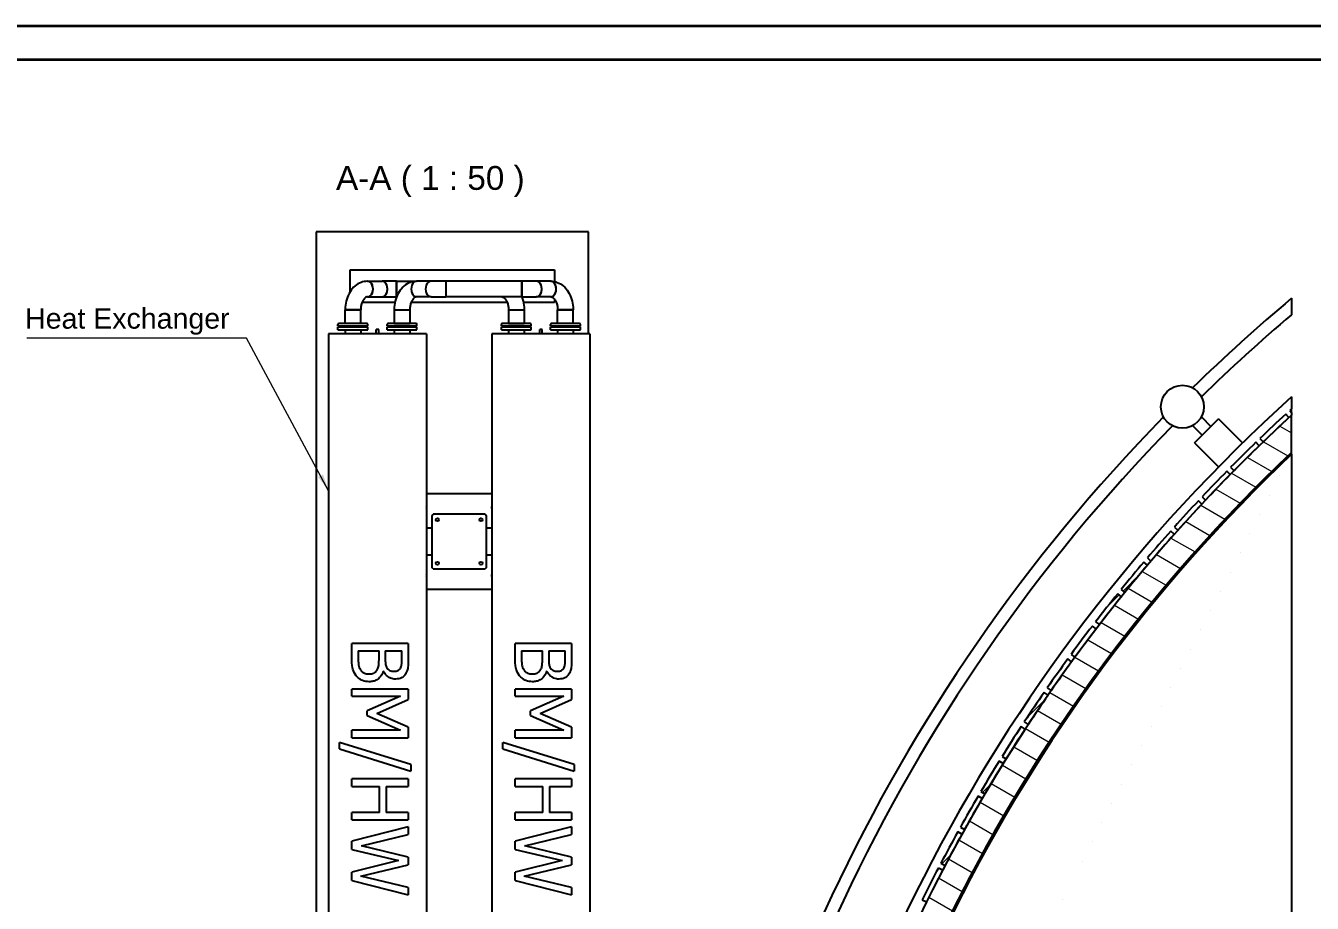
# Model space of a CAD drawing. Header units: millimetres. Extents: x 0 to 118900, y 0 to 84100.
# Drawn here: x 89310 to 108208, y 71206 to 84100 of the extents above; entities that cross this region are included whole.
import ezdxf

# ---------------------------------------------------------------- set-up
doc = ezdxf.new("R2010")
doc.units = ezdxf.units.MM
doc.header["$LTSCALE"] = 100
doc.layers.get('0').update_dxf_attribs({"lineweight": 18})
for name, color, linetype, lineweight in [('Border', 7, 'Continuous', 35), ('Hatch', 7, 'Continuous', 18), ('Symbol', 7, 'Continuous', 18), ('Visible', 7, 'Continuous', 25)]:
    doc.layers.add(name, color=color, linetype=linetype, lineweight=lineweight)
doc.styles.add('4003-AREA-04.1_Standard', font='arial.ttf')
doc.styles.add('Title', font='arial.ttf')
doc.dimstyles.new('Default - Method 2a$7', dxfattribs={"dimscale": 100, "dimtxt": 3, "dimasz": 2.5, "dimexe": 3, "dimexo": 0.5, "dimgap": 0.7, "dimtad": 0, "dimtoh": 1, "dimdec": 1, "dimrnd": 1e-08, "dimtxsty": 'Title', "dimcen": 0.09, "dimdle": 10, "dimclrd": 256, "dimclre": 256, "dimclrt": 7, "dimazin": 2, "dimtfac": 0.833333, "dimtdec": 1, "dimtmove": 0, "dimatfit": 3, "dimfxl": 1, "dimtolj": 1, "dimlwd": -1, "dimlwe": -1, "dimarcsym": 0})
pattern_1 = [(45, (0, 0), (-224.5064, 224.5064), [])]

# ---------------------------------------------------------------- blocks, each defined once
blk = doc.blocks.new('Borders Bigadan Border')
at = {"layer": 'Border'}
for p, q in [((0, 841), (1189, 841)), ((1184, 836), (20, 836))]:
    blk.add_line(p, q, dxfattribs=at)

msp = doc.modelspace()

# ---------------------------------------------------------------- hatches: boundary and pattern name
at = {"layer": 'Hatch'}
h = msp.add_hatch(dxfattribs=at)
h.set_pattern_fill('ANSI31', color=256, scale=2540, style=0)
h.set_pattern_definition(pattern_1)
edge = h.paths.add_edge_path()
edge.add_line((107905.21, 78417.38), (107905.21, 78472.43))
edge.add_ellipse((124332.26, 60471.08), major_axis=(-18001.36, -16427.05), ratio=1, start_angle=270, end_angle=270.087548)
edge.add_line((107877.72, 78447.31), (107905.21, 78417.38))
h = msp.add_hatch(dxfattribs=at)
h.set_pattern_fill('ANSI31', color=256, scale=2540, angle=105.000246, style=0)
h.set_pattern_definition([(150.00025, (0, 0), (-158.7488, -274.96375), [])])
edge = h.paths.add_edge_path()
edge.add_line((107905.21, 77830.86), (107905.21, 78377.56))
edge.add_ellipse((124332.26, 60471.08), major_axis=(-17906.48, -16427.05), ratio=1, start_angle=270, end_angle=270.125108)
edge.add_ellipse((124332.26, 60471.08), major_axis=(-17870.57, -16466.11), ratio=1, start_angle=270, end_angle=271.228695)
edge.add_ellipse((124332.26, 60471.08), major_axis=(-17513.37, -16845.53), ratio=1, start_angle=270, end_angle=270.188628)
edge.add_ellipse((124332.26, 60471.08), major_axis=(-17457.82, -16903.09), ratio=1, start_angle=270, end_angle=271.228695)
edge.add_ellipse((124332.26, 60471.08), major_axis=(-17091.35, -17273.56), ratio=1, start_angle=270, end_angle=270.188628)
edge.add_ellipse((124332.26, 60471.08), major_axis=(-17034.39, -17329.73), ratio=1, start_angle=270, end_angle=271.228695)
edge.add_ellipse((124332.26, 60471.08), major_axis=(-16658.87, -17691.02), ratio=1, start_angle=270, end_angle=270.188628)
edge.add_ellipse((124332.26, 60471.08), major_axis=(-16600.54, -17745.77), ratio=1, start_angle=270, end_angle=271.228695)
edge.add_ellipse((124332.26, 60471.08), major_axis=(-16216.19, -18097.65), ratio=1, start_angle=270, end_angle=270.188628)
edge.add_ellipse((124332.26, 60471.08), major_axis=(-18150.94, 16156.53), ratio=1, start_angle=0, end_angle=1.228695)
edge.add_ellipse((124332.26, 60471.08), major_axis=(-15763.6, -18493.21), ratio=1, start_angle=270, end_angle=270.188628)
edge.add_ellipse((124332.26, 60471.08), major_axis=(-18545.01, 15702.63), ratio=1, start_angle=0, end_angle=1.228695)
edge.add_ellipse((124332.26, 60471.08), major_axis=(-15301.36, -18877.46), ratio=1, start_angle=270, end_angle=270.188628)
edge.add_ellipse((124332.26, 60471.08), major_axis=(-15239.13, -18927.73), ratio=1, start_angle=270, end_angle=271.228695)
edge.add_ellipse((124332.26, 60471.08), major_axis=(-14829.75, -19250.16), ratio=1, start_angle=270, end_angle=270.188628)
edge.add_ellipse((124332.26, 60471.08), major_axis=(-14766.3, -19298.87), ratio=1, start_angle=270, end_angle=271.228695)
edge.add_ellipse((124332.26, 60471.08), major_axis=(-19611.07, 14349.07), ratio=1, start_angle=0, end_angle=0.188628)
edge.add_ellipse((124332.26, 60471.08), major_axis=(-14284.43, -19658.2), ratio=1, start_angle=270, end_angle=271.228695)
edge.add_ellipse((124332.26, 60471.08), major_axis=(-19959.99, 13859.61), ratio=1, start_angle=0, end_angle=0.188628)
edge.add_ellipse((124332.26, 60471.08), major_axis=(-20005.51, 13793.83), ratio=1, start_angle=0, end_angle=1.228695)
edge.add_ellipse((124332.26, 60471.08), major_axis=(-20296.69, 13361.68), ratio=1, start_angle=0, end_angle=0.188628)
edge.add_ellipse((124332.26, 60471.08), major_axis=(-13294.78, -20340.57), ratio=1, start_angle=270, end_angle=271.228695)
edge.add_ellipse((124332.26, 60471.08), major_axis=(-12855.56, -20620.97), ratio=1, start_angle=270, end_angle=270.188628)
edge.add_ellipse((124332.26, 60471.08), major_axis=(-12787.6, -20663.19), ratio=1, start_angle=270, end_angle=271.228695)
edge.add_ellipse((124332.26, 60471.08), major_axis=(-20932.64, 12341.58), ratio=1, start_angle=0, end_angle=0.188628)
edge.add_ellipse((124332.26, 60471.08), major_axis=(-12272.6, -20973.16), ratio=1, start_angle=270, end_angle=271.228695)
edge.add_ellipse((124332.26, 60471.08), major_axis=(-11820.05, -21231.5), ratio=1, start_angle=270, end_angle=270.188628)
edge.add_ellipse((124332.26, 60471.08), major_axis=(-11750.08, -21270.3), ratio=1, start_angle=270, end_angle=271.228695)
edge.add_ellipse((124332.26, 60471.08), major_axis=(-11291.28, -21517.36), ratio=1, start_angle=270, end_angle=270.188628)
edge.add_ellipse((124332.26, 60471.08), major_axis=(-11220.38, -21554.42), ratio=1, start_angle=270, end_angle=271.228695)
edge.add_ellipse((124332.26, 60471.08), major_axis=(-10755.61, -21790.06), ratio=1, start_angle=270, end_angle=270.188628)
edge.add_ellipse((124332.26, 60471.08), major_axis=(-10683.81, -21825.36), ratio=1, start_angle=270, end_angle=271.228695)
edge.add_ellipse((124332.26, 60471.08), major_axis=(-10213.35, -22049.43), ratio=1, start_angle=270, end_angle=270.188628)
edge.add_ellipse((124332.26, 60471.08), major_axis=(-22082.94, 10140.71), ratio=1, start_angle=0, end_angle=1.228695)
edge.add_ellipse((124332.26, 60471.08), major_axis=(-22295.31, 9664.85), ratio=1, start_angle=0, end_angle=0.188628)
edge.add_ellipse((124332.26, 60471.08), major_axis=(-9591.39, -22327), ratio=1, start_angle=270, end_angle=271.228695)
edge.add_ellipse((124332.26, 60471.08), major_axis=(-9110.43, -22527.54), ratio=1, start_angle=270, end_angle=270.188628)
edge.add_ellipse((124332.26, 60471.08), major_axis=(-9036.21, -22557.41), ratio=1, start_angle=270, end_angle=271.228695)
edge.add_ellipse((124332.26, 60471.08), major_axis=(-8550.44, -22745.99), ratio=1, start_angle=270, end_angle=270.188628)
edge.add_ellipse((124332.26, 60471.08), major_axis=(-8475.51, -22774.02), ratio=1, start_angle=270, end_angle=271.228695)
edge.add_ellipse((124332.26, 60471.08), major_axis=(-7985.21, -22950.52), ratio=1, start_angle=270, end_angle=270.188628)
edge.add_ellipse((124332.26, 60471.08), major_axis=(-7909.61, -22976.69), ratio=1, start_angle=270, end_angle=271.228695)
edge.add_ellipse((124332.26, 60471.08), major_axis=(-7415.1, -23141.01), ratio=1, start_angle=270, end_angle=270.188628)
edge.add_ellipse((124332.26, 60471.08), major_axis=(-7338.87, -23165.3), ratio=1, start_angle=270, end_angle=271.228695)
edge.add_ellipse((124332.26, 60471.08), major_axis=(-6840.45, -23317.34), ratio=1, start_angle=270, end_angle=270.188628)
edge.add_ellipse((124332.26, 60471.08), major_axis=(-6763.65, -23339.73), ratio=1, start_angle=270, end_angle=271.228695)
edge.add_ellipse((124332.26, 60471.08), major_axis=(-6261.62, -23479.4), ratio=1, start_angle=270, end_angle=270.188628)
edge.add_ellipse((124332.26, 60471.08), major_axis=(-6184.29, -23499.89), ratio=1, start_angle=270, end_angle=271.228695)
edge.add_ellipse((124332.26, 60471.08), major_axis=(-23627.09, 5678.95), ratio=1, start_angle=0, end_angle=0.188628)
edge.add_ellipse((124332.26, 60471.08), major_axis=(-5601.14, -23645.66), ratio=1, start_angle=270, end_angle=271.228695)
edge.add_ellipse((124332.26, 60471.08), major_axis=(-5092.81, -23760.33), ratio=1, start_angle=270, end_angle=270.188628)
edge.add_ellipse((124332.26, 60471.08), major_axis=(-23776.97, 5014.56), ratio=1, start_angle=0, end_angle=1.228695)
edge.add_ellipse((124332.26, 60471.08), major_axis=(-4503.56, -23879.03), ratio=1, start_angle=270, end_angle=270.188628)
edge.add_ellipse((124332.26, 60471.08), major_axis=(-4424.92, -23893.73), ratio=1, start_angle=270, end_angle=271.228695)
edge.add_ellipse((124332.26, 60471.08), major_axis=(-3911.54, -23983.12), ratio=1, start_angle=270, end_angle=270.188628)
edge.add_ellipse((124332.26, 60471.08), major_axis=(-23995.86, 3832.57), ratio=1, start_angle=0, end_angle=1.228695)
edge.add_ellipse((124332.26, 60471.08), major_axis=(-3317.14, -24072.53), ratio=1, start_angle=270, end_angle=270.188628)
edge.add_ellipse((124332.26, 60471.08), major_axis=(-3237.87, -24083.32), ratio=1, start_angle=270, end_angle=270.090085)
edge.add_line((100243.88, 63671.08), (100647.46, 63671.08))
edge.add_ellipse((124332.26, 60471.08), major_axis=(3200, 23684.81), ratio=1, start_angle=51.113193, end_angle=90, ccw=False)
h = msp.add_hatch(dxfattribs=at)
h.set_pattern_fill('ANSI31', color=256, scale=2540, style=0)
h.set_pattern_definition(pattern_1)
edge = h.paths.add_edge_path()
edge.add_line((107866.15, 78341.64), (107818.8, 78393.2))
edge.add_ellipse((124332.26, 60471.08), major_axis=(-17922.12, -16513.46), ratio=1, start_angle=270, end_angle=271.229236)
edge.add_line((107438.12, 78034.82), (107486.73, 77984.45))
edge.add_ellipse((124332.26, 60471.08), major_axis=(-16845.53, 17513.37), ratio=1, start_angle=358.771305, end_angle=360, ccw=False)
h = msp.add_hatch(dxfattribs=at)
h.set_pattern_fill('ANSI31', color=256, scale=2540, style=0)
h.set_pattern_definition(pattern_1)
edge = h.paths.add_edge_path()
edge.add_line((107429.17, 77928.9), (107380.56, 77979.27))
edge.add_ellipse((124332.26, 60471.08), major_axis=(-17508.19, -16951.7), ratio=1, start_angle=270, end_angle=271.229236)
edge.add_line((107008.86, 77611.58), (107058.7, 77562.43))
edge.add_ellipse((124332.26, 60471.08), major_axis=(-17273.56, 17091.35), ratio=1, start_angle=358.771305, end_angle=360, ccw=False)
h = msp.add_hatch(dxfattribs=at)
h.set_pattern_fill('ANSI31', color=256, scale=2540, angle=-14.999978, style=0)
h.set_pattern_definition([(30.00002, (0, 0), (-158.7501, 274.963), [])])
edge = h.paths.add_edge_path()
edge.add_line((107905.21, 77803.31), (107905.21, 77830.86))
edge.add_ellipse((124332.26, 60471.08), major_axis=(-17359.78, -16427.05), ratio=1, start_angle=270, end_angle=308.886807)
edge.add_ellipse((124332.26, 60471.08), major_axis=(-3200, -23684.81), ratio=1, start_angle=270, end_angle=271.26858)
edge.add_line((100582.42, 63145.93), (100602.29, 63143.7))
edge.add_ellipse((124332.26, 60471.08), major_axis=(2672.62, 23729.97), ratio=1, start_angle=49.890038, end_angle=90, ccw=False)
h = msp.add_hatch(dxfattribs=at)
h.set_pattern_fill('ANSI31', color=256, scale=2540, style=0)
h.set_pattern_definition(pattern_1)
edge = h.paths.add_edge_path()
edge.add_line((107002.53, 77505.47), (106952.69, 77554.62))
edge.add_ellipse((124332.26, 60471.08), major_axis=(-17379.57, 17083.54), ratio=1, start_angle=0, end_angle=1.229236)
edge.add_line((106590.2, 77177.85), (106641.24, 77129.95))
edge.add_ellipse((124332.26, 60471.08), major_axis=(-17691.02, 16658.87), ratio=1, start_angle=358.771305, end_angle=360, ccw=False)
h = msp.add_hatch(dxfattribs=at)
h.set_pattern_fill('ANSI31', color=256, scale=2540, style=0)
h.set_pattern_definition(pattern_1)
edge = h.paths.add_edge_path()
edge.add_line((106586.5, 77071.61), (106535.46, 77119.52))
edge.add_ellipse((124332.26, 60471.08), major_axis=(-16648.44, -17796.81), ratio=1, start_angle=270, end_angle=271.229236)
edge.add_line((106182.4, 76733.9), (106234.61, 76687.27))
edge.add_ellipse((124332.26, 60471.08), major_axis=(16216.19, 18097.65), ratio=1, start_angle=88.771305, end_angle=90, ccw=False)
h = msp.add_hatch(dxfattribs=at)
h.set_pattern_fill('ANSI31', color=256, scale=2540, style=0)
h.set_pattern_definition(pattern_1)
edge = h.paths.add_edge_path()
edge.add_line((106181.32, 76627.6), (106129.11, 76674.23))
edge.add_ellipse((124332.26, 60471.08), major_axis=(-16203.15, -18203.15), ratio=1, start_angle=270, end_angle=271.229236)
edge.add_line((105785.7, 76280), (105839.05, 76234.68))
edge.add_ellipse((124332.26, 60471.08), major_axis=(15763.6, 18493.21), ratio=1, start_angle=88.771305, end_angle=90, ccw=False)
h = msp.add_hatch(dxfattribs=at)
h.set_pattern_fill('ANSI31', color=256, scale=2540, style=0)
h.set_pattern_definition(pattern_1)
edge = h.paths.add_edge_path()
edge.add_line((105787.25, 76173.71), (105733.9, 76219.03))
edge.add_ellipse((124332.26, 60471.08), major_axis=(-15747.95, -18598.36), ratio=1, start_angle=270, end_angle=271.229236)
edge.add_line((105400.35, 75816.42), (105454.8, 75772.43))
edge.add_ellipse((124332.26, 60471.08), major_axis=(15301.36, 18877.46), ratio=1, start_angle=88.771305, end_angle=90, ccw=False)
h = msp.add_hatch(dxfattribs=at)
h.set_pattern_fill('ANSI31', color=256, scale=2540, style=0)
h.set_pattern_definition(pattern_1)
edge = h.paths.add_edge_path()
edge.add_line((105404.53, 75710.2), (105350.08, 75754.19))
edge.add_ellipse((124332.26, 60471.08), major_axis=(-15283.11, -18982.18), ratio=1, start_angle=270, end_angle=271.229236)
edge.add_line((105026.58, 75343.46), (105082.11, 75300.83))
edge.add_ellipse((124332.26, 60471.08), major_axis=(14829.75, 19250.16), ratio=1, start_angle=88.771305, end_angle=90, ccw=False)
h = msp.add_hatch(dxfattribs=at)
h.set_pattern_fill('ANSI31', color=256, scale=2540, style=0)
h.set_pattern_definition(pattern_1)
edge = h.paths.add_edge_path()
edge.add_line((105033.39, 75237.37), (104977.87, 75280))
edge.add_ellipse((124332.26, 60471.08), major_axis=(-14808.92, -19354.4), ratio=1, start_angle=270, end_angle=271.229236)
edge.add_line((104664.63, 74861.39), (104721.19, 74820.15))
edge.add_ellipse((124332.26, 60471.08), major_axis=(14349.07, 19611.07), ratio=1, start_angle=88.771305, end_angle=90, ccw=False)
h = msp.add_hatch(dxfattribs=at)
h.set_pattern_fill('ANSI31', color=256, scale=2540, style=0)
h.set_pattern_definition(pattern_1)
edge = h.paths.add_edge_path()
edge.add_ellipse((124332.26, 60471.08), major_axis=(-14325.67, -19714.77), ratio=1, start_angle=270, end_angle=271.229236)
edge.add_line((104314.71, 74370.52), (104372.27, 74330.69))
edge.add_ellipse((124332.26, 60471.08), major_axis=(13859.61, 19959.99), ratio=1, start_angle=88.771305, end_angle=90, ccw=False)
edge.add_line((104674.06, 74755.51), (104617.5, 74796.75))
h = msp.add_hatch(dxfattribs=at)
h.set_pattern_fill('ANSI31', color=256, scale=2540, style=0)
h.set_pattern_definition(pattern_1)
edge = h.paths.add_edge_path()
edge.add_ellipse((124332.26, 60471.08), major_axis=(-13833.66, -20063.07), ratio=1, start_angle=270, end_angle=271.229236)
edge.add_line((103977.04, 73871.15), (104035.57, 73832.75))
edge.add_ellipse((124332.26, 60471.08), major_axis=(13361.68, 20296.69), ratio=1, start_angle=88.771305, end_angle=90, ccw=False)
edge.add_line((104326.75, 74264.91), (104269.19, 74304.74))
h = msp.add_hatch(dxfattribs=at)
h.set_pattern_fill('ANSI31', color=256, scale=2540, style=0)
h.set_pattern_definition(pattern_1)
edge = h.paths.add_edge_path()
edge.add_ellipse((124332.26, 60471.08), major_axis=(-13333.18, -20399.1), ratio=1, start_angle=270, end_angle=271.229236)
edge.add_line((103651.83, 73363.57), (103711.29, 73326.64))
edge.add_ellipse((124332.26, 60471.08), major_axis=(12855.56, 20620.97), ratio=1, start_angle=88.771305, end_angle=90, ccw=False)
edge.add_line((103991.69, 73765.86), (103933.16, 73804.26))
h = msp.add_hatch(dxfattribs=at)
h.set_pattern_fill('ANSI31', color=256, scale=2540, style=0)
h.set_pattern_definition(pattern_1)
edge = h.paths.add_edge_path()
edge.add_ellipse((124332.26, 60471.08), major_axis=(-12824.54, -20722.65), ratio=1, start_angle=270, end_angle=271.229236)
edge.add_line((103339.26, 72848.11), (103399.62, 72812.66))
edge.add_ellipse((124332.26, 60471.08), major_axis=(12341.58, 20932.64), ratio=1, start_angle=88.771305, end_angle=90, ccw=False)
edge.add_line((103669.08, 73258.68), (103609.61, 73295.62))
h = msp.add_hatch(dxfattribs=at)
h.set_pattern_fill('ANSI31', color=256, scale=2540, style=0)
h.set_pattern_definition(pattern_1)
edge = h.paths.add_edge_path()
edge.add_ellipse((124332.26, 60471.08), major_axis=(-12308.05, -21033.52), ratio=1, start_angle=270, end_angle=271.229236)
edge.add_line((103039.55, 72325.07), (103100.76, 72291.13))
edge.add_ellipse((124332.26, 60471.08), major_axis=(11820.05, 21231.5), ratio=1, start_angle=88.771305, end_angle=90, ccw=False)
edge.add_line((103359.1, 72743.68), (103298.75, 72779.13))
h = msp.add_hatch(dxfattribs=at)
h.set_pattern_fill('ANSI31', color=256, scale=2540, style=0)
h.set_pattern_definition(pattern_1)
edge = h.paths.add_edge_path()
edge.add_ellipse((124332.26, 60471.08), major_axis=(-21331.51, 11784.03), ratio=1, start_angle=0, end_angle=1.229236)
edge.add_line((102752.86, 71794.78), (102814.9, 71762.36))
edge.add_ellipse((124332.26, 60471.08), major_axis=(11291.28, 21517.36), ratio=1, start_angle=88.771305, end_angle=90, ccw=False)
edge.add_line((103061.97, 72221.16), (103000.75, 72255.11))
h = msp.add_hatch(dxfattribs=at)
h.set_pattern_fill('ANSI31', color=256, scale=2540, style=0)
h.set_pattern_definition(pattern_1)
edge = h.paths.add_edge_path()
edge.add_ellipse((124332.26, 60471.08), major_axis=(-11252.81, -21616.46), ratio=1, start_angle=270, end_angle=271.229236)
edge.add_line((102479.38, 71257.57), (102542.2, 71226.69))
edge.add_ellipse((124332.26, 60471.08), major_axis=(-21790.06, 10755.61), ratio=1, start_angle=358.771305, end_angle=360, ccw=False)
edge.add_line((102777.84, 71691.46), (102715.8, 71723.88))

# ---------------------------------------------------------------- linework, layer by layer
at = {"layer": 'Visible'}
for p, q in [((93576.73, 81071.08), (93576.73, 65671.08)), ((97576.73, 81071.08), (93576.73, 81071.08)), ((97576.73, 79571.08), (97576.73, 81071.08)), ((94076.73, 80511.08), (97076.73, 80511.08)), ((94076.73, 80194.53), (94076.73, 80511.08)), ((97076.73, 80511.08), (97076.73, 80339.77)), ((94331.19, 80345.38), (94543.33, 80345.38)), ((94758.29, 80345.38), (94543.33, 80345.38)), ((94758.29, 80117.49), (94758.29, 80345.38)), ((94758.29, 80345.38), (95052.19, 80345.38)), ((94758.29, 80345.38), (94758.29, 80117.49)), ((95264.33, 80345.38), (95052.19, 80345.38)), ((95479.29, 80345.38), (95264.33, 80345.38)), ((95479.29, 80345.38), (95479.29, 80116.78)), ((96595.18, 80345.38), (95479.29, 80345.38)), ((95479.29, 80345.38), (95479.29, 80116.78)), ((96595.18, 80345.38), (96595.18, 80116.78)), ((96595.18, 80116.78), (96595.18, 80345.38)), ((96810.14, 80345.38), (96595.18, 80345.38)), ((97022.27, 80345.38), (96810.14, 80345.38)), ((94733.04, 80031.08), (94248.95, 80031.08)), ((94331.19, 80116.78), (94543.33, 80116.78)), ((94543.33, 80116.78), (94758.01, 80116.78)), ((96383.51, 80031.08), (94969.95, 80031.08)), ((95264.33, 80116.78), (95052.19, 80116.78)), ((95264.33, 80116.78), (95479.29, 80116.78)), ((96595.18, 80116.78), (95479.29, 80116.78)), ((96595.18, 80116.78), (96810.14, 80116.78)), ((97076.73, 80031.08), (96620.43, 80031.08)), ((97022.27, 80116.78), (96810.14, 80116.78)), ((97076.73, 80081.74), (97076.73, 80031.08)), ((107905.21, 80095.1), (107905.21, 79854.54)), ((94001.93, 79927.08), (94230.53, 79927.08)), ((94230.53, 79927.08), (94001.93, 79927.08)), ((94001.93, 79727.08), (94001.93, 79927.08)), ((94230.53, 79727.08), (94230.53, 79927.08)), ((94722.93, 79927.08), (94951.53, 79927.08)), ((94722.93, 79927.08), (94951.53, 79927.08)), ((94722.93, 79927.08), (94722.93, 79727.08)), ((94951.53, 79927.08), (94951.53, 79727.08)), ((96401.93, 79927.08), (96630.53, 79927.08)), ((96401.93, 79927.08), (96630.53, 79927.08)), ((96401.93, 79927.08), (96401.93, 79727.08)), ((96630.53, 79927.08), (96630.53, 79727.08)), ((97122.93, 79927.08), (97351.53, 79927.08)), ((97351.53, 79927.08), (97122.93, 79927.08)), ((97122.93, 79727.08), (97122.93, 79927.08)), ((97351.53, 79727.08), (97351.53, 79927.08)), ((95194.73, 79571.08), (93758.73, 79571.08)), ((93758.73, 79571.08), (93758.73, 67171.08)), ((93896.23, 79685.08), (93896.23, 79710.08)), ((94336.23, 79685.08), (93896.23, 79685.08)), ((94336.23, 79671.08), (93896.23, 79671.08)), ((93896.23, 79631.08), (93896.23, 79671.08)), ((93896.23, 79631.08), (94336.23, 79631.08)), ((94320.23, 79726.08), (93912.23, 79726.08)), ((94251.23, 79677.08), (93981.23, 79677.08)), ((94230.53, 79727.08), (94001.93, 79727.08)), ((94001.93, 79631.08), (94001.93, 79571.08)), ((94230.53, 79631.08), (94230.53, 79571.08)), ((94336.23, 79685.08), (94336.23, 79710.08)), ((94336.23, 79631.08), (94336.23, 79671.08)), ((94494.23, 79635.08), (94459.23, 79635.08)), ((94459.23, 79571.08), (94459.23, 79635.08)), ((94494.23, 79571.08), (94494.23, 79635.08)), ((94617.23, 79685.08), (94617.23, 79710.08)), ((95057.23, 79685.08), (94617.23, 79685.08)), ((95057.23, 79671.08), (94617.23, 79671.08)), ((94617.23, 79631.08), (94617.23, 79671.08)), ((94617.23, 79631.08), (95057.23, 79631.08)), ((95041.23, 79726.08), (94633.23, 79726.08)), ((94972.23, 79677.08), (94702.23, 79677.08)), ((94722.93, 79727.08), (94951.53, 79727.08)), ((94722.93, 79631.08), (94722.93, 79571.08)), ((94951.53, 79631.08), (94951.53, 79571.08)), ((95057.23, 79685.08), (95057.23, 79710.08)), ((95057.23, 79631.08), (95057.23, 79671.08)), ((95194.73, 79571.08), (95194.73, 67171.08)), ((97594.73, 79571.08), (96158.73, 79571.08)), ((96158.73, 79571.08), (96158.73, 67171.08)), ((96296.23, 79685.08), (96296.23, 79710.08)), ((96736.23, 79685.08), (96296.23, 79685.08)), ((96736.23, 79671.08), (96296.23, 79671.08)), ((96296.23, 79631.08), (96296.23, 79671.08)), ((96296.23, 79631.08), (96736.23, 79631.08)), ((96720.23, 79726.08), (96312.23, 79726.08)), ((96651.23, 79677.08), (96381.23, 79677.08)), ((96401.93, 79727.08), (96630.53, 79727.08)), ((96401.93, 79631.08), (96401.93, 79571.08)), ((96630.53, 79631.08), (96630.53, 79571.08)), ((96736.23, 79685.08), (96736.23, 79710.08)), ((96736.23, 79631.08), (96736.23, 79671.08)), ((96894.23, 79635.08), (96859.23, 79635.08)), ((96859.23, 79571.08), (96859.23, 79635.08)), ((96894.23, 79571.08), (96894.23, 79635.08)), ((97017.23, 79685.08), (97017.23, 79710.08)), ((97457.23, 79685.08), (97017.23, 79685.08)), ((97457.23, 79671.08), (97017.23, 79671.08)), ((97017.23, 79631.08), (97017.23, 79671.08)), ((97017.23, 79631.08), (97457.23, 79631.08)), ((97441.23, 79726.08), (97033.23, 79726.08)), ((97372.23, 79677.08), (97102.23, 79677.08)), ((97351.53, 79727.08), (97122.93, 79727.08)), ((97122.93, 79631.08), (97122.93, 79571.08)), ((97351.53, 79631.08), (97351.53, 79571.08)), ((97457.23, 79685.08), (97457.23, 79710.08)), ((97457.23, 79631.08), (97457.23, 79671.08)), ((97594.73, 79571.08), (97594.73, 67171.08)), ((107905.21, 78648.04), (107905.21, 78472.43)), ((107877.72, 78447.31), (107905.21, 78417.38)), ((107905.21, 78417.38), (107905.21, 78472.43)), ((106477.82, 77971.97), (106831.37, 78325.52)), ((106579.12, 78354.33), (106719.65, 78213.8)), ((107185.82, 77971.07), (106831.37, 78325.52)), ((107866.15, 78341.64), (107818.8, 78393.2)), ((107905.21, 78417.38), (107905.21, 78377.56)), ((107905.21, 77830.86), (107905.21, 78377.56)), ((106449.01, 78224.22), (106589.54, 78083.69)), ((106477.82, 77971.97), (106832.27, 77617.52)), ((107429.17, 77928.9), (107380.56, 77979.27)), ((107438.12, 78034.82), (107486.73, 77984.45)), ((107905.21, 77803.31), (107905.21, 77830.86)), ((107905.21, 77803.31), (107905.21, 59608.92)), ((107002.53, 77505.47), (106952.69, 77554.62)), ((107008.86, 77611.58), (107058.7, 77562.43)), ((96158.73, 77221.08), (95194.73, 77221.08)), ((106586.5, 77071.61), (106535.46, 77119.52)), ((106590.2, 77177.85), (106641.24, 77129.95)), ((95276.73, 76901.08), (95296.73, 76921.08)), ((96056.73, 76921.08), (95296.73, 76921.08)), ((96056.73, 76921.08), (96076.73, 76901.08)), ((95276.73, 76901.08), (95276.73, 76141.08)), ((96076.73, 76141.08), (96076.73, 76901.08)), ((106182.4, 76733.9), (106234.61, 76687.27)), ((95194.73, 76721.08), (95276.73, 76721.08)), ((96076.73, 76721.08), (96158.73, 76721.08)), ((106181.32, 76627.6), (106129.11, 76674.23)), ((95276.73, 76321.08), (95194.73, 76321.08)), ((96158.73, 76321.08), (96076.73, 76321.08)), ((105787.25, 76173.71), (105733.9, 76219.03)), ((105785.7, 76280), (105839.05, 76234.68)), ((95296.73, 76121.08), (95276.73, 76141.08)), ((95296.73, 76121.08), (96056.73, 76121.08)), ((96076.73, 76141.08), (96056.73, 76121.08)), ((95194.73, 75821.08), (96158.73, 75821.08)), ((105400.35, 75816.42), (105454.8, 75772.43)), ((105404.53, 75710.2), (105350.08, 75754.19)), ((105033.39, 75237.37), (104977.87, 75280)), ((105026.58, 75343.46), (105082.11, 75300.83)), ((94097.81, 74786.75), (94097.81, 75025.16)), ((94928.85, 75025.16), (94097.81, 75025.16)), ((94192.09, 74914.71), (94192.09, 74825.14)), ((94192.09, 74914.71), (94499.19, 74914.71)), ((94499.19, 74789.45), (94499.19, 74914.71)), ((94591.45, 74914.71), (94591.45, 74789.45)), ((94591.45, 74914.71), (94834.57, 74914.71)), ((94834.57, 74808.98), (94834.57, 74914.71)), ((94928.85, 75025.16), (94928.85, 74804.94)), ((96497.81, 74786.75), (96497.81, 75025.16)), ((97328.85, 75025.16), (96497.81, 75025.16)), ((96592.09, 74914.71), (96592.09, 74825.14)), ((96592.09, 74914.71), (96899.19, 74914.71)), ((96899.19, 74789.45), (96899.19, 74914.71)), ((96991.45, 74914.71), (96991.45, 74789.45)), ((96991.45, 74914.71), (97234.57, 74914.71)), ((97234.57, 74808.98), (97234.57, 74914.71)), ((97328.85, 75025.16), (97328.85, 74804.94)), ((104664.63, 74861.39), (104721.19, 74820.15)), ((104674.06, 74755.51), (104617.5, 74796.75)), ((94559.8, 74617.04), (94563.84, 74617.04)), ((96959.8, 74617.04), (96963.84, 74617.04)), ((94928.85, 74351.7), (94097.81, 74351.7)), ((94097.81, 74248.67), (94097.81, 74351.7)), ((94928.85, 74351.7), (94928.85, 74200.85)), ((97328.85, 74351.7), (96497.81, 74351.7)), ((96497.81, 74248.67), (96497.81, 74351.7)), ((97328.85, 74351.7), (97328.85, 74200.85)), ((104326.75, 74264.91), (104269.19, 74304.74)), ((104314.71, 74370.52), (104372.27, 74330.69)), ((94097.81, 74248.67), (94813.69, 74248.67)), ((94813.69, 74248.67), (94326.79, 74033.83)), ((94466.19, 73993.43), (94928.85, 74200.85)), ((96497.81, 74248.67), (97213.69, 74248.67)), ((97213.69, 74248.67), (96726.79, 74033.83)), ((96866.19, 73993.43), (97328.85, 74200.85)), ((94326.79, 73966.49), (94326.79, 74033.83)), ((94326.79, 73966.49), (94813.69, 73749.64)), ((94928.85, 73792.74), (94466.19, 73993.43)), ((96726.79, 73966.49), (96726.79, 74033.83)), ((96726.79, 73966.49), (97213.69, 73749.64)), ((97328.85, 73792.74), (96866.19, 73993.43)), ((94097.81, 73639.19), (94097.81, 73749.64)), ((94813.69, 73749.64), (94097.81, 73749.64)), ((94928.85, 73792.74), (94928.85, 73639.19)), ((96497.81, 73639.19), (96497.81, 73749.64)), ((97213.69, 73749.64), (96497.81, 73749.64)), ((97328.85, 73792.74), (97328.85, 73639.19)), ((103991.69, 73765.86), (103933.16, 73804.26)), ((103977.04, 73871.15), (104035.57, 73832.75)), ((93917.33, 73474.2), (93917.33, 73568.48)), ((94965.89, 73244.55), (93917.33, 73568.48)), ((94097.81, 73639.19), (94928.85, 73639.19)), ((96317.33, 73474.2), (96317.33, 73568.48)), ((97365.89, 73244.55), (96317.33, 73568.48)), ((96497.81, 73639.19), (97328.85, 73639.19)), ((93917.33, 73474.2), (94965.89, 73148.92)), ((96317.33, 73474.2), (97365.89, 73148.92)), ((103651.83, 73363.57), (103711.29, 73326.64)), ((94965.89, 73244.55), (94965.89, 73148.92)), ((97365.89, 73244.55), (97365.89, 73148.92)), ((103669.08, 73258.68), (103609.61, 73295.62)), ((94928.85, 73033.76), (94097.81, 73033.76)), ((94097.81, 72923.31), (94097.81, 73033.76)), ((94928.85, 73033.76), (94928.85, 72923.31)), ((97328.85, 73033.76), (96497.81, 73033.76)), ((96497.81, 72923.31), (96497.81, 73033.76)), ((97328.85, 73033.76), (97328.85, 72923.31)), ((94097.81, 72923.31), (94504.58, 72923.31)), ((94504.58, 72540.79), (94504.58, 72923.31)), ((94602.9, 72923.31), (94602.9, 72540.79)), ((94602.9, 72923.31), (94928.85, 72923.31)), ((96497.81, 72923.31), (96904.58, 72923.31)), ((96904.58, 72540.79), (96904.58, 72923.31)), ((97002.9, 72923.31), (97002.9, 72540.79)), ((97002.9, 72923.31), (97328.85, 72923.31)), ((103359.1, 72743.68), (103298.75, 72779.13)), ((103339.26, 72848.11), (103399.62, 72812.66)), ((94504.58, 72540.79), (94097.81, 72540.79)), ((94097.81, 72430.35), (94097.81, 72540.79)), ((94097.81, 72430.35), (94928.85, 72430.35)), ((94928.85, 72540.79), (94602.9, 72540.79)), ((94928.85, 72540.79), (94928.85, 72430.35)), ((96904.58, 72540.79), (96497.81, 72540.79)), ((96497.81, 72430.35), (96497.81, 72540.79)), ((96497.81, 72430.35), (97328.85, 72430.35)), ((97328.85, 72540.79), (97002.9, 72540.79)), ((97328.85, 72540.79), (97328.85, 72430.35)), ((94928.85, 72331.35), (94097.81, 72119.21)), ((94239.91, 72050.52), (94928.85, 72217.53)), ((94928.85, 72331.35), (94928.85, 72217.53)), ((97328.85, 72331.35), (96497.81, 72119.21)), ((96639.91, 72050.52), (97328.85, 72217.53)), ((97328.85, 72331.35), (97328.85, 72217.53)), ((103061.97, 72221.16), (103000.75, 72255.11)), ((103039.55, 72325.07), (103100.76, 72291.13)), ((94097.81, 71996.64), (94097.81, 72119.21)), ((94928.85, 71884.85), (94239.91, 72050.52)), ((96497.81, 71996.64), (96497.81, 72119.21)), ((97328.85, 71884.85), (96639.91, 72050.52)), ((94097.81, 71996.64), (94787.43, 71832.32)), ((94787.43, 71832.32), (94097.81, 71663.28)), ((94928.85, 71884.85), (94928.85, 71772.38)), ((96497.81, 71996.64), (97187.43, 71832.32)), ((97187.43, 71832.32), (96497.81, 71663.28)), ((97328.85, 71884.85), (97328.85, 71772.38)), ((94097.81, 71539.37), (94097.81, 71663.28)), ((94231.83, 71605.37), (94928.85, 71772.38)), ((96497.81, 71539.37), (96497.81, 71663.28)), ((96631.83, 71605.37), (97328.85, 71772.38)), ((102777.84, 71691.46), (102715.8, 71723.88)), ((102752.86, 71794.78), (102814.9, 71762.36)), ((94097.81, 71539.37), (94928.85, 71330.6)), ((94928.85, 71439.02), (94231.83, 71605.37)), ((94928.85, 71439.02), (94928.85, 71330.6)), ((96497.81, 71539.37), (97328.85, 71330.6)), ((97328.85, 71439.02), (96631.83, 71605.37)), ((97328.85, 71439.02), (97328.85, 71330.6)), ((102479.38, 71257.57), (102542.2, 71226.69))]:
    msp.add_line(p, q, dxfattribs=at)
for centre, radius in [((106301.04, 78502.3), 315), ((95356.73, 76841.08), 22), ((95996.73, 76841.08), 22), ((95356.73, 76201.08), 22), ((95996.73, 76201.08), 22)]:
    msp.add_circle(centre, radius, dxfattribs=at)
for centre, radius, start, end in [((124332.26, 60471.08), 25592, 129.932326, 134.324302), ((124332.26, 60471.08), 25408, 130.280543, 134.32186), ((93912.23, 79710.08), 16, 90, 180), ((93981.23, 79691.08), 14, 205.376934, 270), ((94251.23, 79691.08), 14, 270, 334.623066), ((94320.23, 79710.08), 16, 0, 90), ((94633.23, 79710.08), 16, 90, 180), ((94702.23, 79691.08), 14, 205.376934, 270), ((94972.23, 79691.08), 14, 270, 334.623066), ((95041.23, 79710.08), 16, 0, 90), ((96312.23, 79710.08), 16, 90, 180), ((96381.23, 79691.08), 14, 205.376934, 270), ((96651.23, 79691.08), 14, 270, 334.623066), ((96720.23, 79710.08), 16, 0, 90), ((97033.23, 79710.08), 16, 90, 180), ((97102.23, 79691.08), 14, 205.376934, 270), ((97372.23, 79691.08), 14, 270, 334.623066), ((97441.23, 79710.08), 16, 0, 90), ((124332.26, 60471.08), 24500, 132.105047, 173.908161), ((124332.26, 60471.08), 24370, 132.381868, 132.469416), ((124332.26, 60471.08), 25592, 135.675698, 174.169018), ((124332.26, 60471.08), 24300, 132.532665, 172.432897), ((124332.26, 60471.08), 24370, 132.657502, 133.886739), ((124332.26, 60471.08), 24300, 132.657773, 133.886468), ((124332.26, 60471.08), 25408, 135.67814, 174.126643), ((124332.26, 60471.08), 24370, 134.074825, 135.304061), ((124332.26, 60471.08), 24300, 134.075096, 135.30379), ((124332.26, 60471.08), 23900, 133.418684, 173.574071), ((124332.26, 60471.08), 23880, 133.464109, 173.574071), ((124332.26, 60471.08), 23900, 133.418684, 172.305491), ((124332.26, 60471.08), 24370, 135.492148, 136.721384), ((124332.26, 60471.08), 24300, 135.492419, 136.721113), ((124332.26, 60471.08), 24370, 136.909471, 138.138707), ((95176.73, 77021.08), 26, 313.813061, 46.186939), ((96176.73, 77021.08), 26, 133.813061, 226.186939), ((124332.26, 60471.08), 24300, 136.909741, 138.138436), ((124332.26, 60471.08), 24370, 138.326793, 139.55603), ((124332.26, 60471.08), 24300, 138.327064, 139.555759), ((124332.26, 60471.08), 24370, 139.744116, 140.973353), ((124332.26, 60471.08), 24300, 139.744387, 140.973082), ((95176.73, 76021.08), 26, 313.813061, 46.186939), ((96176.73, 76021.08), 26, 133.813061, 226.186939), ((124332.26, 60471.08), 24370, 141.161439, 142.390676), ((124332.26, 60471.08), 24300, 141.16171, 142.390405), ((124332.26, 60471.08), 24370, 142.578762, 143.807998), ((124332.26, 60471.08), 24300, 142.579033, 143.807727), ((124332.26, 60471.08), 24370, 143.996085, 145.225321), ((124332.26, 60471.08), 24300, 143.996356, 145.22505), ((124332.26, 60471.08), 24370, 145.413408, 146.642644), ((124332.26, 60471.08), 24300, 145.413678, 146.642373), ((124332.26, 60471.08), 24370, 146.83073, 148.059967), ((124332.26, 60471.08), 24300, 146.831001, 148.059696), ((124332.26, 60471.08), 24370, 148.248053, 149.47729), ((124332.26, 60471.08), 24300, 148.248324, 149.477019), ((124332.26, 60471.08), 24370, 149.665376, 150.894613), ((124332.26, 60471.08), 24300, 149.665647, 150.894342), ((124332.26, 60471.08), 24370, 151.082699, 152.311935), ((124332.26, 60471.08), 24300, 151.08297, 152.311664), ((124332.26, 60471.08), 24370, 152.500022, 153.729258), ((124332.26, 60471.08), 24300, 152.500293, 153.728987)]:
    msp.add_arc(centre, radius, start, end, dxfattribs=at)
for centre, major_axis, start_param, end_param in [((94331.19, 80231.08), (0, -114.3), 0, 3.14159265), ((94331.19, 80231.08), (0, 114.3), 3.14159265, 6.28318531), ((94543.33, 80231.08), (0, 114.3), 3.14159265, 6.28318531), ((94543.33, 80231.08), (0, -114.3), 0, 3.14159265), ((95052.19, 80231.08), (0, -114.3), 3.14159265, 6.28318531), ((95052.19, 80231.08), (0, -114.3), 3.14159265, 6.28318531), ((95264.33, 80231.08), (0, -114.3), 3.14159265, 6.28318531), ((95264.33, 80231.08), (0, -114.3), 3.14159265, 6.28318531), ((96810.14, 80231.08), (0, -114.3), 0, 3.14159265), ((96810.14, 80231.08), (0, 114.3), 3.14159265, 6.28318531), ((97022.27, 80231.08), (0, 114.3), 3.14159265, 6.28318531), ((97022.27, 80231.08), (0, -114.3), 0, 3.14159265)]:
    msp.add_ellipse(centre, major_axis=major_axis, ratio=0.70710678, start_param=start_param, end_param=end_param, dxfattribs=at)
for points, knots in [([(94331.19, 80345.38), (94298.49, 80345.38), (94265.85, 80339.22), (94203.43, 80315.68), (94173.93, 80297.82), (94118.64, 80251.41), (94093.74, 80221.81), (94052.63, 80156.09), (94036.49, 80119.87), (94013.13, 80043.9), (94005.92, 80004.15), (94002.35, 79951.7), (94001.93, 79939.39), (94001.93, 79927.08)], [3.14159265, 3.14159265, 3.14159265, 3.14159265, 3.40213194, 3.40213194, 3.67735098, 3.67735098, 3.98809313, 3.98809313, 4.30225239, 4.30225239, 4.61641166, 4.61641166, 4.71238898, 4.71238898, 4.71238898, 4.71238898]), ([(95052.19, 80345.38), (95019.49, 80345.38), (94986.85, 80339.22), (94924.43, 80315.68), (94894.93, 80297.82), (94839.64, 80251.41), (94814.74, 80221.81), (94773.63, 80156.09), (94757.49, 80119.87), (94734.13, 80043.9), (94726.92, 80004.15), (94723.35, 79951.7), (94722.93, 79939.39), (94722.93, 79927.08)], [3.14159265, 3.14159265, 3.14159265, 3.14159265, 3.40213194, 3.40213194, 3.67735098, 3.67735098, 3.98809313, 3.98809313, 4.30225239, 4.30225239, 4.61641166, 4.61641166, 4.71238898, 4.71238898, 4.71238898, 4.71238898]), ([(97022.27, 80345.38), (97054.98, 80345.38), (97087.61, 80339.22), (97150.04, 80315.68), (97179.54, 80297.82), (97234.82, 80251.41), (97259.73, 80221.81), (97300.84, 80156.09), (97316.98, 80119.87), (97340.34, 80043.9), (97347.55, 80004.15), (97351.12, 79951.7), (97351.53, 79939.39), (97351.53, 79927.08)], [3.14159265, 3.14159265, 3.14159265, 3.14159265, 3.40213194, 3.40213194, 3.67735098, 3.67735098, 3.98809313, 3.98809313, 4.30225239, 4.30225239, 4.61641166, 4.61641166, 4.71238898, 4.71238898, 4.71238898, 4.71238898]), ([(94331.19, 80116.78), (94325.61, 80116.78), (94319.86, 80115.73), (94305.12, 80108.95), (94296.19, 80103), (94278.54, 80084.87), (94270.05, 80073.64), (94254.99, 80046.71), (94248.37, 80031.27), (94237.93, 79997.1), (94234.14, 79978.36), (94231.08, 79948.5), (94230.53, 79937.79), (94230.53, 79927.08)], [3.14159265, 3.14159265, 3.14159265, 3.14159265, 3.45575192, 3.45575192, 3.76991118, 3.76991118, 4.04321288, 4.04321288, 4.30448044, 4.30448044, 4.56840581, 4.56840581, 4.71238898, 4.71238898, 4.71238898, 4.71238898]), ([(95052.19, 80116.78), (95046.61, 80116.78), (95040.86, 80115.73), (95026.12, 80108.95), (95017.19, 80103), (94999.54, 80084.87), (94991.05, 80073.64), (94975.99, 80046.71), (94969.37, 80031.27), (94958.93, 79997.1), (94955.14, 79978.36), (94952.08, 79948.5), (94951.53, 79937.79), (94951.53, 79927.08)], [3.14159265, 3.14159265, 3.14159265, 3.14159265, 3.45575192, 3.45575192, 3.76991118, 3.76991118, 4.04321288, 4.04321288, 4.30448044, 4.30448044, 4.56840581, 4.56840581, 4.71238898, 4.71238898, 4.71238898, 4.71238898]), ([(96301.27, 80116.78), (96306.86, 80116.78), (96312.61, 80115.73), (96327.34, 80108.95), (96336.28, 80103), (96353.92, 80084.87), (96362.42, 80073.64), (96377.47, 80046.71), (96384.09, 80031.27), (96394.53, 79997.1), (96398.32, 79978.36), (96401.39, 79948.5), (96401.93, 79937.79), (96401.93, 79927.08)], [3.14159265, 3.14159265, 3.14159265, 3.14159265, 3.45575192, 3.45575192, 3.76991118, 3.76991118, 4.04321288, 4.04321288, 4.30448044, 4.30448044, 4.56840581, 4.56840581, 4.71238898, 4.71238898, 4.71238898, 4.71238898]), ([(96595.46, 80116.78), (96599.96, 80105.35), (96604.03, 80093.7), (96619.34, 80043.9), (96626.55, 80004.15), (96630.12, 79951.7), (96630.53, 79939.39), (96630.53, 79927.08)], [4.204514552, 4.204514552, 4.204514552, 4.204514552, 4.302252393, 4.302252393, 4.616411659, 4.616411659, 4.71238898, 4.71238898, 4.71238898, 4.71238898]), ([(97022.27, 80116.78), (97027.86, 80116.78), (97033.61, 80115.73), (97048.34, 80108.95), (97057.28, 80103), (97074.92, 80084.87), (97083.42, 80073.64), (97098.47, 80046.71), (97105.09, 80031.27), (97115.53, 79997.1), (97119.32, 79978.36), (97122.39, 79948.5), (97122.93, 79937.79), (97122.93, 79927.08)], [3.14159265, 3.14159265, 3.14159265, 3.14159265, 3.45575192, 3.45575192, 3.76991118, 3.76991118, 4.04321288, 4.04321288, 4.30448044, 4.30448044, 4.56840581, 4.56840581, 4.71238898, 4.71238898, 4.71238898, 4.71238898]), ([(94165.16, 74547.68), (94142.15, 74577.51), (94124.22, 74610.79), (94106.7, 74671.07), (94097.81, 74713.03), (94097.81, 74786.75)], [0, 0, 0, 0, 5.88228347, 5.88228347, 9.52674794, 9.52674794, 9.52674794, 9.52674794]), ([(94192.09, 74825.14), (94192.09, 74786.01), (94193.53, 74743.51), (94199.97, 74703.56), (94202.62, 74688.67), (94213.96, 74658.97), (94219.89, 74647.4), (94227.11, 74636.57)], [0, 0, 0, 0, 5.86931795, 5.86931795, 7.13591769, 7.13591769, 8.02954043, 8.02954043, 8.02954043, 8.02954043]), ([(94477.64, 74643.98), (94486.87, 74661.98), (94492.53, 74681.16), (94496.5, 74711.62), (94499.19, 74736.14), (94499.19, 74789.45)], [0, 0, 0, 0, 3.03443594, 3.03443594, 4.60606637, 4.60606637, 4.60606637, 4.60606637]), ([(94591.45, 74789.45), (94591.45, 74758.04), (94592.93, 74730.86), (94599.85, 74699.29), (94606.14, 74682.32), (94619.06, 74662.17)], [0, 0, 0, 0, 4.71130231, 4.71130231, 8.33315855, 8.33315855, 8.33315855, 8.33315855]), ([(94619.06, 74662.17), (94625.64, 74651.76), (94633.72, 74642.75), (94650.3, 74630.95), (94659.26, 74625.93), (94690.65, 74617.19), (94708.93, 74615.7), (94726.14, 74615.7)], [0, 0, 0, 0, 1.85652104, 1.85652104, 3.10818224, 3.10818224, 4.57853238, 4.57853238, 4.57853238, 4.57853238]), ([(94726.14, 74615.7), (94744.13, 74615.7), (94761.86, 74618.48), (94782, 74627.61), (94789.78, 74631.47), (94803.82, 74644.42), (94808.84, 74650.87), (94813.02, 74658.12)], [0, 0, 0, 0, 2.87126121, 2.87126121, 3.59757643, 3.59757643, 4.1364461, 4.1364461, 4.1364461, 4.1364461]), ([(94813.02, 74658.12), (94822.06, 74674.56), (94827.78, 74692.34), (94832.01, 74722.68), (94833.03, 74740), (94834.32, 74770.89), (94834.57, 74790.61), (94834.57, 74808.98)], [0, 0, 0, 0, 2.90084861, 2.90084861, 4.60364246, 4.60364246, 7.1048849, 7.1048849, 7.1048849, 7.1048849]), ([(94928.85, 74804.94), (94928.85, 74760.27), (94927.81, 74707.93), (94922.22, 74664.57), (94919.99, 74648.53), (94908.48, 74613.59), (94902.36, 74599.8), (94895.18, 74586.74)], [0, 0, 0, 0, 6.69952934, 6.69952934, 7.9959376, 7.9959376, 8.92200761, 8.92200761, 8.92200761, 8.92200761]), ([(96565.16, 74547.68), (96542.15, 74577.51), (96524.22, 74610.79), (96506.7, 74671.07), (96497.81, 74713.03), (96497.81, 74786.75)], [0, 0, 0, 0, 5.88228347, 5.88228347, 9.52674794, 9.52674794, 9.52674794, 9.52674794]), ([(96592.09, 74825.14), (96592.09, 74786.01), (96593.53, 74743.51), (96599.97, 74703.56), (96602.62, 74688.67), (96613.96, 74658.97), (96619.89, 74647.4), (96627.11, 74636.57)], [0, 0, 0, 0, 5.86931795, 5.86931795, 7.13591769, 7.13591769, 8.02954043, 8.02954043, 8.02954043, 8.02954043]), ([(96877.64, 74643.98), (96886.87, 74661.98), (96892.53, 74681.16), (96896.5, 74711.62), (96899.19, 74736.14), (96899.19, 74789.45)], [0, 0, 0, 0, 3.03443594, 3.03443594, 4.60606637, 4.60606637, 4.60606637, 4.60606637]), ([(96991.45, 74789.45), (96991.45, 74758.04), (96992.93, 74730.86), (96999.85, 74699.29), (97006.14, 74682.32), (97019.06, 74662.17)], [0, 0, 0, 0, 4.71130231, 4.71130231, 8.33315855, 8.33315855, 8.33315855, 8.33315855]), ([(97019.06, 74662.17), (97025.64, 74651.76), (97033.72, 74642.75), (97050.3, 74630.95), (97059.26, 74625.93), (97090.65, 74617.19), (97108.93, 74615.7), (97126.14, 74615.7)], [0, 0, 0, 0, 1.85652104, 1.85652104, 3.10818224, 3.10818224, 4.57853238, 4.57853238, 4.57853238, 4.57853238]), ([(97126.14, 74615.7), (97144.13, 74615.7), (97161.86, 74618.48), (97182, 74627.61), (97189.78, 74631.47), (97203.82, 74644.42), (97208.84, 74650.87), (97213.02, 74658.12)], [0, 0, 0, 0, 2.87126121, 2.87126121, 3.59757643, 3.59757643, 4.1364461, 4.1364461, 4.1364461, 4.1364461]), ([(97213.02, 74658.12), (97222.06, 74674.56), (97227.78, 74692.34), (97232.01, 74722.68), (97233.03, 74740), (97234.32, 74770.89), (97234.57, 74790.61), (97234.57, 74808.98)], [0, 0, 0, 0, 2.90084861, 2.90084861, 4.60364246, 4.60364246, 7.1048849, 7.1048849, 7.1048849, 7.1048849]), ([(97328.85, 74804.94), (97328.85, 74760.27), (97327.81, 74707.93), (97322.22, 74664.57), (97319.99, 74648.53), (97308.48, 74613.59), (97302.36, 74599.8), (97295.18, 74586.74)], [0, 0, 0, 0, 6.69952934, 6.69952934, 7.9959376, 7.9959376, 8.92200761, 8.92200761, 8.92200761, 8.92200761]), ([(94353.05, 74461.48), (94319.77, 74461.48), (94287.53, 74466.55), (94237.23, 74487.04), (94218.91, 74498.41), (94190.73, 74519.47), (94177.08, 74532.64), (94165.16, 74547.68)], [0, 0, 0, 0, 5.06551646, 5.06551646, 8.50352466, 8.50352466, 12.5648556, 12.5648556, 12.5648556, 12.5648556]), ([(94227.11, 74636.57), (94238.85, 74620.21), (94252.93, 74605.61), (94275.89, 74591.44), (94280.91, 74589.06), (94302.34, 74580.08), (94323.66, 74576.64), (94348.34, 74576.64)], [0, 0, 0, 0, 3.08819983, 3.08819983, 4.17444249, 4.17444249, 9.07280762, 9.07280762, 9.07280762, 9.07280762]), ([(94348.34, 74576.64), (94376.19, 74576.64), (94400.74, 74580.16), (94429.29, 74591.36), (94439.56, 74596.36), (94461.89, 74617.93), (94470.59, 74630.77), (94477.64, 74643.98)], [0, 0, 0, 0, 4.24438568, 4.24438568, 6.01666177, 6.01666177, 7.66959043, 7.66959043, 7.66959043, 7.66959043]), ([(94559.8, 74617.04), (94551.96, 74588.3), (94539.79, 74561.21), (94505.04, 74516.03), (94485.46, 74500.01), (94449.23, 74479.33), (94431.83, 74472.67), (94393.7, 74463.46), (94373.32, 74461.48), (94353.05, 74461.48)], [0, 0, 0, 0, 4.47189146, 4.47189146, 8.56695708, 8.56695708, 11.92759666, 11.92759666, 15.60190528, 15.60190528, 15.60190528, 15.60190528]), ([(94741.63, 74500.54), (94716.81, 74500.54), (94692.11, 74504.7), (94643.23, 74524.92), (94623.73, 74539.78), (94590.94, 74570.65), (94575.61, 74592.6), (94563.84, 74617.04)], [0, 0, 0, 0, 3.99793244, 3.99793244, 8.18374835, 8.18374835, 14.39604379, 14.39604379, 14.39604379, 14.39604379]), ([(94895.18, 74586.74), (94884.71, 74566.71), (94871.53, 74549.35), (94845.28, 74527.85), (94836.24, 74522.65), (94815.95, 74512.65), (94802.41, 74508.13), (94773.15, 74501.94), (94757.52, 74500.54), (94741.63, 74500.54)], [0, 0, 0, 0, 3.56499984, 3.56499984, 5.63250075, 5.63250075, 9.15724979, 9.15724979, 12.93207314, 12.93207314, 12.93207314, 12.93207314]), ([(96753.05, 74461.48), (96719.77, 74461.48), (96687.53, 74466.55), (96637.23, 74487.04), (96618.91, 74498.41), (96590.73, 74519.47), (96577.08, 74532.64), (96565.16, 74547.68)], [0, 0, 0, 0, 5.06551646, 5.06551646, 8.50352466, 8.50352466, 12.5648556, 12.5648556, 12.5648556, 12.5648556]), ([(96627.11, 74636.57), (96638.85, 74620.21), (96652.93, 74605.61), (96675.89, 74591.44), (96680.91, 74589.06), (96702.34, 74580.08), (96723.66, 74576.64), (96748.34, 74576.64)], [0, 0, 0, 0, 3.08819983, 3.08819983, 4.17444249, 4.17444249, 9.07280762, 9.07280762, 9.07280762, 9.07280762]), ([(96748.34, 74576.64), (96776.19, 74576.64), (96800.74, 74580.16), (96829.29, 74591.36), (96839.56, 74596.36), (96861.89, 74617.93), (96870.59, 74630.77), (96877.64, 74643.98)], [0, 0, 0, 0, 4.24438568, 4.24438568, 6.01666177, 6.01666177, 7.66959043, 7.66959043, 7.66959043, 7.66959043]), ([(96959.8, 74617.04), (96951.96, 74588.3), (96939.79, 74561.21), (96905.04, 74516.03), (96885.46, 74500.01), (96849.23, 74479.33), (96831.83, 74472.67), (96793.7, 74463.46), (96773.32, 74461.48), (96753.05, 74461.48)], [0, 0, 0, 0, 4.47189146, 4.47189146, 8.56695708, 8.56695708, 11.92759666, 11.92759666, 15.60190528, 15.60190528, 15.60190528, 15.60190528]), ([(97141.63, 74500.54), (97116.81, 74500.54), (97092.11, 74504.7), (97043.23, 74524.92), (97023.73, 74539.78), (96990.94, 74570.65), (96975.61, 74592.6), (96963.84, 74617.04)], [0, 0, 0, 0, 3.99793244, 3.99793244, 8.18374835, 8.18374835, 14.39604379, 14.39604379, 14.39604379, 14.39604379]), ([(97295.18, 74586.74), (97284.71, 74566.71), (97271.53, 74549.35), (97245.28, 74527.85), (97236.24, 74522.65), (97215.95, 74512.65), (97202.41, 74508.13), (97173.15, 74501.94), (97157.52, 74500.54), (97141.63, 74500.54)], [0, 0, 0, 0, 3.56499984, 3.56499984, 5.63250075, 5.63250075, 9.15724979, 9.15724979, 12.93207314, 12.93207314, 12.93207314, 12.93207314])]:
    msp.add_open_spline(points, degree=3, knots=knots, dxfattribs=at)

# ---------------------------------------------------------------- block references
at = {"xscale": 100, "yscale": 100, "zscale": 100}
msp.add_blockref('Borders Bigadan Border', (0, 0), dxfattribs=at)

# ---------------------------------------------------------------- texts
at = {"layer": 'Symbol', "insert": (93867.8, 81583.25), "char_height": 350, "attachment_point": 7, "style": '4003-AREA-04.1_Standard'}
msp.add_mtext('A-A ( 1 : 50 )', dxfattribs=at)
at = {"layer": 'Symbol', "color": 7, "insert": (92305, 79558.55), "char_height": 300, "width": 3005.0306, "attachment_point": 9, "style": 'Title'}
msp.add_mtext('\\fArial|b0|i0;Heat Exchanger', dxfattribs=at)

# ---------------------------------------------------------------- leaders
at = {"layer": 'Symbol', "annotation_type": 0, "has_hookline": 1, "hookline_direction": 1, "text_width": 2977.49}
msp.add_leader([(93758.73, 77267.43), (92555, 79508.55), (92305, 79508.55)], dimstyle='Default - Method 2a$7', override={"dimgap": 0, "dimtad": 1}, dxfattribs=at)

doc.saveas('drawing.dxf')
